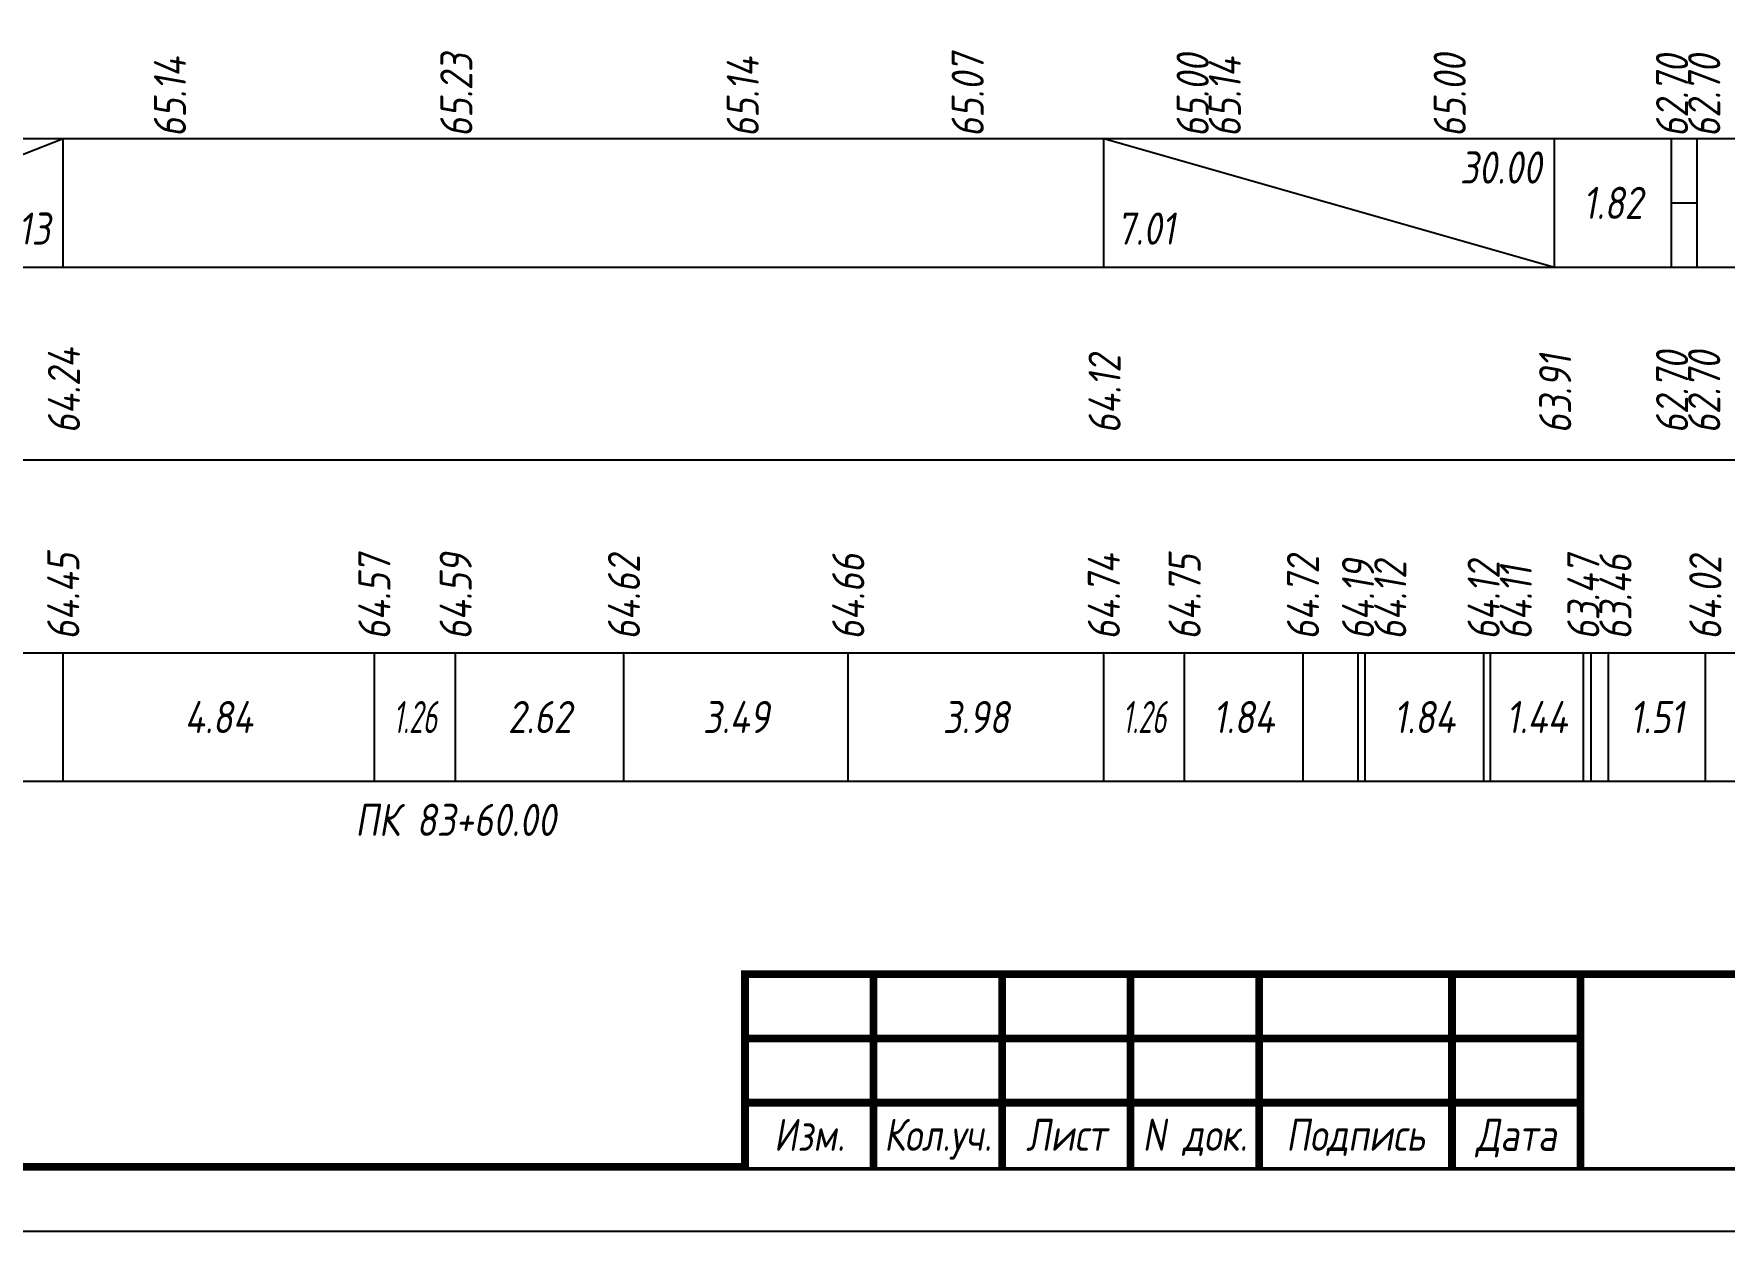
# Model space of a CAD drawing. Extents: x -717 to 1451, y -133302 to 233.
# Drawn here: x 144.6 to 276.1, y -131460.4 to -131367.3 of the extents above; entities that cross this region are included whole.
import ezdxf
from ezdxf.enums import TextEntityAlignment as Align

# ---------------------------------------------------------------- set-up
doc = ezdxf.new("R2010")
doc.units = 0
for name, color, linetype in [('Зарамочное оформление', 7, 'Continuous'), ('Код_510', 7, 'Continuous'), ('Код_514', 1, 'Continuous'), ('Код_516', 1, 'Continuous'), ('Подписи поперечников', 7, 'Continuous'), ('Таблица', 7, 'Continuous')]:
    doc.layers.add(name, color=color, linetype=linetype)
doc.styles.add('М', font='romand.shx', dxfattribs={"width": 0.8, "oblique": 10, "height": 2.5})

msp = doc.modelspace()

# ---------------------------------------------------------------- linework, layer by layer
at = {"flags": 128}
msp.add_lwpolyline([(-30.054, -131460.421), (389.946, -131460.421), (389.946, -131163.421), (-30.054, -131163.421)], close=True, dxfattribs=at)
at = {"const_width": 0.6, "flags": 128}
msp.add_lwpolyline([(-10.054, -131455.421), (384.946, -131455.421), (384.946, -131168.421), (-10.054, -131168.421)], close=True, dxfattribs=at)
at = {"layer": 'Код_510'}
for p, q in [((146.91, -131425.421), (146.91, -131415.421)), ((171.116, -131425.421), (171.116, -131415.421)), ((177.436, -131425.421), (177.436, -131415.421)), ((190.53, -131425.421), (190.53, -131415.421)), ((207.978, -131425.421), (207.978, -131415.421)), ((227.864, -131425.421), (227.864, -131415.421)), ((234.145, -131425.421), (234.145, -131415.421)), ((243.357, -131425.421), (243.357, -131415.421)), ((247.642, -131425.421), (247.642, -131415.421)), ((248.204, -131425.421), (248.204, -131415.421)), ((257.411, -131425.421), (257.411, -131415.421)), ((257.941, -131425.421), (257.941, -131415.421)), ((265.165, -131425.421), (265.165, -131415.421)), ((265.783, -131425.421), (265.783, -131415.421)), ((267.116, -131425.421), (267.116, -131415.421)), ((274.657, -131425.421), (274.657, -131415.421))]:
    msp.add_line(p, q, dxfattribs=at)
at = {"layer": 'Код_516'}
for p, q in [((121.239, -131385.421), (146.91, -131375.421)), ((146.91, -131385.421), (146.91, -131375.421)), ((227.864, -131385.421), (227.864, -131375.421)), ((227.864, -131375.421), (262.921, -131385.421)), ((262.921, -131385.421), (262.921, -131375.421)), ((272.014, -131385.421), (272.014, -131375.421)), ((274.014, -131385.421), (274.014, -131375.421)), ((272.014, -131380.421), (274.014, -131380.421))]:
    msp.add_line(p, q, dxfattribs=at)
at = {"layer": 'Таблица'}
for p, q in [((80, -131375.421), (308.968, -131375.421)), ((79.946, -131385.421), (308.914, -131385.421)), ((79.946, -131400.421), (308.914, -131400.421)), ((79.946, -131415.421), (308.914, -131415.421)), ((79.946, -131425.421), (308.914, -131425.421))]:
    msp.add_line(p, q, dxfattribs=at)

# ---------------------------------------------------------------- texts
at = {"layer": 'Код_510', "style": 'М', "oblique": 10, "width": 0.8}
for s, p in [('64.45', (146.91, -131414.421)), ('64.57', (171.116, -131414.421)), ('64.59', (177.436, -131414.421)), ('64.62', (190.53, -131414.421)), ('64.74', (227.864, -131414.421)), ('64.75', (234.145, -131414.421)), ('64.72', (243.357, -131414.421)), ('63.47', (265.165, -131414.421)), ('64.02', (274.657, -131414.421)), ('64.66', (207.978, -131414.421)), ('64.19', (247.642, -131414.421)), ('64.12', (250.142, -131414.421)), ('64.12', (257.411, -131414.421)), ('64.11', (259.911, -131414.421)), ('63.46', (267.665, -131414.421))]:
    msp.add_text(s, height=2.5, rotation=90, dxfattribs=at).set_placement(p, align=Align.MIDDLE_LEFT)
at = {"layer": 'Код_510', "style": 'М', "oblique": 10}
for s, width, p in [('4.84', 0.8, (159.013, -131420.421)), ('1.26', 0.6, (174.276, -131420.421)), ('2.62', 0.8, (183.983, -131420.421)), ('3.49', 0.8, (199.254, -131420.421)), ('3.98', 0.8, (217.921, -131420.421)), ('1.26', 0.6, (231.004, -131420.421)), ('1.84', 0.8, (238.751, -131420.421)), ('1.84', 0.8, (252.807, -131420.421)), ('1.44', 0.8, (261.553, -131420.421)), ('1.51', 0.8, (270.887, -131420.421))]:
    msp.add_text(s, height=2.5, dxfattribs=dict(at, width=width)).set_placement(p, align=Align.MIDDLE_CENTER)
at = {"layer": 'Код_514', "style": 'М', "oblique": 10, "width": 0.8}
for s, p in [('65.14', (155.208, -131375.311)), ('65.23', (177.49, -131375.311)), ('65.14', (199.772, -131375.311)), ('65.07', (217.272, -131375.311)), ('65.00', (234.772, -131375.311)), ('65.14', (237.272, -131375.311)), ('65.00', (254.772, -131375.311)), ('62.70', (272.068, -131375.311)), ('62.70', (274.568, -131375.311))]:
    msp.add_text(s, height=2.5, rotation=90, dxfattribs=at).set_placement(p, align=Align.MIDDLE_LEFT)
at = {"layer": 'Код_516', "style": 'М', "oblique": 10, "width": 0.8}
msp.add_text('30.00', height=2.5, dxfattribs=at).set_placement((261.921, -131376.421), align=Align.TOP_RIGHT)
msp.add_text('1.82', height=2.5, dxfattribs=at).set_placement((267.467, -131380.421), align=Align.MIDDLE_CENTER)
msp.add_text('5.13', height=2.5, dxfattribs=at).set_placement((145.91, -131384.421), align=Align.BOTTOM_RIGHT)
msp.add_text('7.01', height=2.5, dxfattribs=at).set_placement((228.864, -131384.421), align=Align.BOTTOM_LEFT)
for s, p in [('64.24', (146.964, -131398.371)), ('62.70', (272.068, -131398.371)), ('62.70', (274.568, -131398.371)), ('64.12', (227.918, -131398.371)), ('63.91', (262.975, -131398.371))]:
    msp.add_text(s, height=2.5, rotation=90, dxfattribs=at).set_placement(p, align=Align.MIDDLE_LEFT)
at = {"layer": 'Подписи поперечников', "style": 'М', "oblique": 10, "width": 0.8}
msp.add_text('ПК 83+60.00', height=2.5, dxfattribs=at).set_placement((177.436, -131430.421), align=Align.BOTTOM_CENTER)

# ---------------------------------------------------------------- next in the draw order: wipeouts: each hides what was drawn before it
at = {"linetype": 'Continuous'}
msp.add_wipeout([(199.946, -131440.421), (384.946, -131440.421), (384.946, -131455.421), (199.946, -131455.421)], dxfattribs=at).dxf.layer = 'Зарамочное оформление'

# ---------------------------------------------------------------- next in the draw order: linework, layer by layer
at = {"layer": 'Зарамочное оформление', "linetype": 'Continuous', "lineweight": -3, "const_width": 0.6, "flags": 128}
for points in [[(199.946, -131455.421), (199.946, -131440.421), (384.946, -131440.421)], [(209.946, -131440.421), (209.946, -131455.421)], [(219.946, -131440.421), (219.946, -131455.421)], [(229.946, -131440.421), (229.946, -131455.421)], [(239.946, -131440.421), (239.946, -131455.421)], [(254.946, -131440.421), (254.946, -131455.421)], [(264.946, -131440.421), (264.946, -131455.421)], [(199.946, -131445.421), (264.946, -131445.421)], [(199.946, -131450.421), (264.946, -131450.421)]]:
    msp.add_lwpolyline(points, dxfattribs=at)

# ---------------------------------------------------------------- next in the draw order: texts
at = {"layer": 'Зарамочное оформление', "linetype": 'Continuous', "style": 'М', "oblique": 10, "width": 0.8}
for s, p in [('Изм.', (204.946, -131452.921)), ('Кол.уч.', (214.946, -131452.921)), ('Лист', (224.946, -131452.921)), ('N док.', (234.946, -131452.921)), ('Подпись', (247.446, -131452.921)), ('Дата', (259.946, -131452.921))]:
    msp.add_text(s, height=2.5, dxfattribs=at).set_placement(p, align=Align.MIDDLE_CENTER)

doc.saveas('drawing.dxf')
